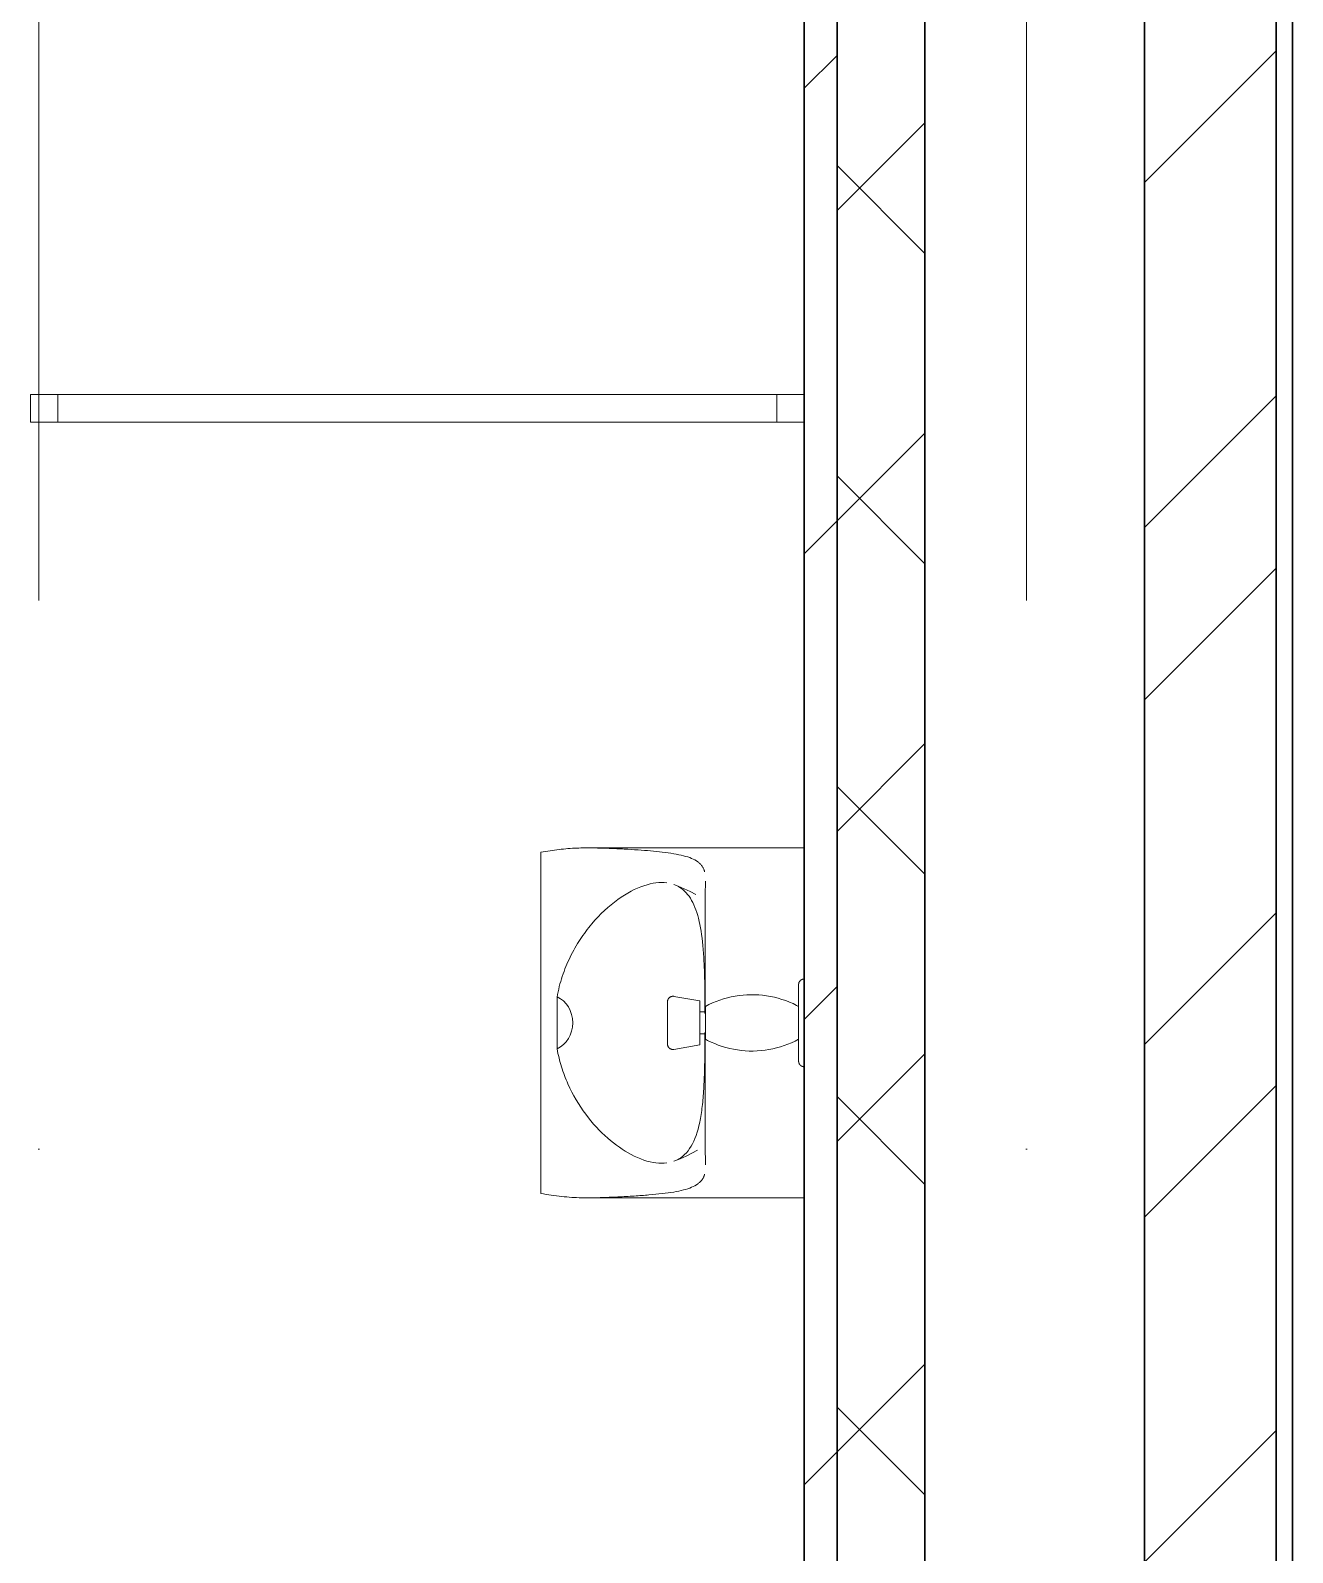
# Model space of a CAD drawing. Header units: millimetres. Extents: x -259809 to 472825, y -397243 to 31861.
# Drawn here: x 293864 to 295014, y -357820 to -356433 of the extents above; entities that cross this region are included whole.
import ezdxf

# ---------------------------------------------------------------- set-up
doc = ezdxf.new("R2010")
doc.units = ezdxf.units.MM
doc.linetypes.add('ADSK_Линия сетки', pattern=[25, 20, -2.5, 0, -2.5])
for name, color, linetype, lineweight in [('Витраж', 252, 'Continuous', 9), ('Оси', 252, 'Continuous', 9), ('Сантехника', 252, 'Continuous', 18), ('Стены наружные', 252, 'Continuous', 18)]:
    doc.layers.add(name, color=color, linetype=linetype, lineweight=lineweight)

# ---------------------------------------------------------------- blocks, each defined once
blk = doc.blocks.new('3 этаж')
at = {"layer": 'Витраж', "color": 251, "true_color": 0x636466, "extrusion": (0, 0, -1)}
for p, q in [((293863.8, -4075.9), (293863.8, -4100.9)), ((293888.8, -4075.9), (293863.8, -4075.9)), ((293888.8, -4100.9), (293888.8, -4075.9)), ((293863.8, -4100.9), (293888.8, -4100.9))]:
    blk.add_line(p, q, dxfattribs=at)
at = {"layer": 'Витраж', "color": 251, "true_color": 0x636466}
for p, q in [((293888.8, -4100.9), (293888.8, -4075.9)), ((293888.8, -4075.9), (294543.8, -4075.9)), ((294543.8, -4075.9), (294543.8, -4100.9)), ((294568.8, -4075.9), (294543.8, -4075.9)), ((294543.8, -4075.9), (294543.8, -4100.9)), ((294543.8, -4100.9), (293888.8, -4100.9)), ((294543.8, -4100.9), (294568.8, -4100.9))]:
    blk.add_line(p, q, dxfattribs=at)
at = {"layer": 'Оси', "color": 251, "linetype": 'ADSK_Линия сетки', "ltscale": 200, "true_color": 0x636466}
for p, q in [((293871.4, -263.4), (293871.4, -30119.6)), ((294771.4, -263.4), (294771.4, -30119.6))]:
    blk.add_line(p, q, dxfattribs=at)
at = {"layer": 'Сантехника', "color": 251, "true_color": 0x636466}
for p, q in [((294328.8, -4804), (294328.8, -4492.9)), ((294568.8, -4489), (294371.7, -4489)), ((294454.1, -4523.9), (294450.1, -4522.4)), ((294459.6, -4526.2), (294454.1, -4523.9)), ((294465, -4528.8), (294459.6, -4526.2)), ((294470.2, -4531.6), (294465, -4528.8)), ((294478.6, -4538.4), (294478.6, -4639.8)), ((294563.8, -4613), (294563.9, -4612.8)), ((294563.8, -4613.2), (294563.8, -4613)), ((294563.8, -4613.4), (294563.8, -4613.2)), ((294563.8, -4613.5), (294563.8, -4613.4)), ((294563.8, -4613.4), (294563.8, -4613.5)), ((294563.8, -4613.6), (294563.8, -4613.5)), ((294563.8, -4613.5), (294563.8, -4613.6)), ((294563.8, -4613.7), (294563.8, -4613.6)), ((294563.8, -4613.6), (294563.8, -4613.7)), ((294563.8, -4614), (294563.8, -4613.7)), ((294563.8, -4613.7), (294563.8, -4613.9)), ((294563.8, -4613.9), (294563.8, -4614.1)), ((294563.8, -4614.2), (294563.8, -4614)), ((294563.8, -4614.1), (294563.8, -4614.4)), ((294563.8, -4614.5), (294563.8, -4614.2)), ((294563.8, -4614.4), (294563.8, -4614.8)), ((294563.8, -4614.9), (294563.8, -4614.5)), ((294563.8, -4614.8), (294563.8, -4615.2)), ((294563.8, -4615.3), (294563.8, -4614.9)), ((294563.8, -4615.2), (294563.8, -4615.7)), ((294563.8, -4615.8), (294563.8, -4615.3)), ((294563.8, -4615.7), (294563.8, -4616.2)), ((294563.8, -4616.4), (294563.8, -4615.8)), ((294563.8, -4616.2), (294563.8, -4616.8)), ((294563.8, -4616.9), (294563.8, -4616.4)), ((294563.8, -4616.8), (294563.8, -4617.4)), ((294563.8, -4617.6), (294563.8, -4616.9)), ((294563.8, -4617.4), (294563.8, -4618.1)), ((294563.8, -4618.3), (294563.8, -4617.6)), ((294563.8, -4618.1), (294563.8, -4618.8)), ((294563.8, -4619), (294563.8, -4618.3)), ((294563.8, -4618.8), (294563.8, -4619.6)), ((294563.8, -4619.8), (294563.8, -4619)), ((294563.9, -4612.5), (294564, -4612.3)), ((294563.9, -4612.6), (294563.9, -4612.5)), ((294563.9, -4612.8), (294563.9, -4612.6)), ((294564, -4612.1), (294564.1, -4611.9)), ((294564, -4612.3), (294564, -4612.1)), ((294564.1, -4611.7), (294564.2, -4611.5)), ((294564.1, -4611.9), (294564.1, -4611.7)), ((294564.2, -4611.5), (294564.3, -4611.3)), ((294564.3, -4611.3), (294564.4, -4611.1)), ((294564.4, -4611.1), (294564.5, -4611)), ((294564.5, -4611), (294564.6, -4610.8)), ((294564.6, -4610.8), (294564.7, -4610.6)), ((294564.7, -4610.6), (294564.8, -4610.5)), ((294564.8, -4610.5), (294564.9, -4610.3)), ((294564.9, -4610.3), (294565.1, -4610.1)), ((294565.1, -4610.1), (294565.2, -4610)), ((294565.2, -4610), (294565.3, -4609.9)), ((294565.3, -4609.9), (294565.5, -4609.7)), ((294565.5, -4609.7), (294565.6, -4609.6)), ((294565.6, -4609.6), (294565.8, -4609.5)), ((294565.8, -4609.5), (294566, -4609.3)), ((294566, -4609.3), (294566.1, -4609.2)), ((294566.1, -4609.2), (294566.3, -4609.1)), ((294566.3, -4609.1), (294566.5, -4609)), ((294566.5, -4609), (294566.6, -4608.9)), ((294566.6, -4608.9), (294566.8, -4608.9)), ((294566.8, -4608.9), (294567, -4608.8)), ((294567, -4608.8), (294567.2, -4608.7)), ((294567.2, -4608.7), (294567.4, -4608.7)), ((294567.4, -4608.7), (294567.6, -4608.6)), ((294567.6, -4608.6), (294567.8, -4608.6)), ((294567.8, -4608.6), (294568, -4608.5)), ((294568, -4608.5), (294568.2, -4608.5)), ((294568.2, -4608.5), (294568.4, -4608.5)), ((294568.4, -4608.5), (294568.6, -4608.5)), ((294568.6, -4608.5), (294568.8, -4608.4)), ((294568.8, -4608.4), (294568.8, -4608.4)), ((294343.7, -4648.4), (294343.7, -4624.9)), ((294444.3, -4628.4), (294444.4, -4628.2)), ((294444.3, -4628.6), (294444.3, -4628.4)), ((294444.3, -4628.8), (294444.3, -4628.6)), ((294444.3, -4629), (294444.3, -4628.8)), ((294444.3, -4629.2), (294444.3, -4629)), ((294444.3, -4629.3), (294444.3, -4629.2)), ((294444.3, -4629.2), (294444.3, -4629.2)), ((294444.3, -4629.2), (294444.3, -4629.2)), ((294444.3, -4629.2), (294444.3, -4629.3)), ((294444.3, -4629.4), (294444.3, -4629.3)), ((294444.3, -4629.3), (294444.3, -4629.3)), ((294444.3, -4629.3), (294444.3, -4629.4)), ((294444.3, -4629.5), (294444.3, -4629.4)), ((294444.3, -4629.4), (294444.3, -4629.6)), ((294444.3, -4629.6), (294444.3, -4629.5)), ((294444.3, -4629.8), (294444.3, -4629.6)), ((294444.3, -4629.6), (294444.3, -4629.7)), ((294444.3, -4629.7), (294444.3, -4629.9)), ((294444.3, -4630), (294444.3, -4629.8)), ((294444.3, -4629.9), (294444.3, -4630.2)), ((294444.3, -4630.2), (294444.3, -4630)), ((294444.3, -4630.5), (294444.3, -4630.2)), ((294444.3, -4630.2), (294444.3, -4630.4)), ((294444.3, -4630.4), (294444.3, -4630.7)), ((294444.3, -4630.8), (294444.3, -4630.5)), ((294444.3, -4630.7), (294444.3, -4631)), ((294444.3, -4631.1), (294444.3, -4630.8)), ((294444.3, -4631), (294444.3, -4631.4)), ((294444.3, -4631.5), (294444.3, -4631.1)), ((294444.3, -4631.4), (294444.3, -4631.7)), ((294444.3, -4631.8), (294444.3, -4631.5)), ((294444.3, -4631.7), (294444.3, -4632.1)), ((294444.3, -4632.2), (294444.3, -4631.8)), ((294444.3, -4632.1), (294444.3, -4632.6)), ((294444.3, -4632.7), (294444.3, -4632.2)), ((294444.3, -4632.6), (294444.3, -4633)), ((294444.3, -4633.1), (294444.3, -4632.7)), ((294444.3, -4633), (294444.3, -4633.5)), ((294444.3, -4633.6), (294444.3, -4633.1)), ((294444.4, -4628), (294444.5, -4627.8)), ((294444.4, -4628.2), (294444.4, -4628)), ((294444.5, -4627.6), (294444.6, -4627.4)), ((294444.5, -4627.8), (294444.5, -4627.6)), ((294444.6, -4627.4), (294444.7, -4627.2)), ((294444.7, -4627.2), (294444.8, -4627.1)), ((294444.8, -4626.9), (294444.9, -4626.7)), ((294444.8, -4627.1), (294444.8, -4626.9)), ((294444.9, -4626.7), (294445, -4626.5)), ((294445, -4626.5), (294445.2, -4626.4)), ((294445.2, -4626.4), (294445.3, -4626.2)), ((294445.3, -4626.2), (294445.4, -4626)), ((294445.4, -4626), (294445.5, -4625.9)), ((294445.5, -4625.9), (294445.7, -4625.7)), ((294445.7, -4625.7), (294445.8, -4625.6)), ((294445.8, -4625.6), (294445.9, -4625.5)), ((294445.9, -4625.5), (294446.1, -4625.3)), ((294446.1, -4625.3), (294446.2, -4625.2)), ((294446.2, -4625.2), (294446.4, -4625.1)), ((294446.4, -4625.1), (294446.6, -4625)), ((294446.6, -4625), (294446.7, -4624.9)), ((294446.7, -4624.9), (294446.9, -4624.8)), ((294446.9, -4624.8), (294447.1, -4624.7)), ((294447.1, -4624.7), (294447.3, -4624.6)), ((294447.3, -4624.6), (294447.5, -4624.5)), ((294447.5, -4624.5), (294447.7, -4624.5)), ((294447.7, -4624.5), (294447.8, -4624.4)), ((294447.8, -4624.4), (294448, -4624.4)), ((294448, -4624.4), (294448.2, -4624.3)), ((294448.2, -4624.3), (294448.4, -4624.3)), ((294448.4, -4624.3), (294448.6, -4624.2)), ((294448.6, -4624.2), (294448.8, -4624.2)), ((294448.8, -4624.2), (294449, -4624.2)), ((294449, -4624.2), (294449.2, -4624.2)), ((294449.2, -4624.2), (294449.4, -4624.2)), ((294449.4, -4624.2), (294449.6, -4624.2)), ((294449.6, -4624.2), (294449.8, -4624.2)), ((294449.8, -4624.2), (294450, -4624.2)), ((294450, -4624.2), (294450.1, -4624.3)), ((294473.8, -4628.4), (294450.1, -4624.3)), ((294473.8, -4648.4), (294473.8, -4628.4)), ((294478.4, -4624.6), (294478.4, -4639.8)), ((294478.8, -4633.4), (294482, -4631.8)), ((294482, -4631.8), (294485.3, -4630.3)), ((294485.3, -4630.3), (294488.6, -4628.9)), ((294488.6, -4628.9), (294492, -4627.7)), ((294492, -4627.7), (294495.4, -4626.6)), ((294495.4, -4626.6), (294498.9, -4625.6)), ((294498.9, -4625.6), (294502.4, -4624.8)), ((294502.4, -4624.8), (294505.9, -4624.1)), ((294505.9, -4624.1), (294509.5, -4623.6)), ((294509.5, -4623.6), (294513.1, -4623.2)), ((294513.1, -4623.2), (294516.7, -4622.9)), ((294516.7, -4622.9), (294520.3, -4622.8)), ((294520.3, -4622.8), (294523.9, -4622.8)), ((294523.9, -4622.8), (294527.5, -4623)), ((294527.5, -4623), (294531, -4623.3)), ((294531, -4623.3), (294534.6, -4623.8)), ((294534.6, -4623.8), (294538.2, -4624.4)), ((294538.2, -4624.4), (294541.7, -4625.1)), ((294541.7, -4625.1), (294545.2, -4626)), ((294545.2, -4626), (294548.6, -4627)), ((294548.6, -4627), (294552, -4628.2)), ((294552, -4628.2), (294555.4, -4629.5)), ((294555.4, -4629.5), (294558.7, -4630.9)), ((294558.7, -4630.9), (294561.9, -4632.5)), ((294561.9, -4632.5), (294563.8, -4633.4)), ((294563.8, -4619.6), (294563.8, -4620.4)), ((294563.8, -4620.6), (294563.8, -4619.8)), ((294563.8, -4620.4), (294563.8, -4621.2)), ((294563.8, -4621.5), (294563.8, -4620.6)), ((294563.8, -4621.2), (294563.8, -4622.1)), ((294563.8, -4622.4), (294563.8, -4621.5)), ((294563.8, -4622.1), (294563.8, -4623.1)), ((294563.8, -4623.3), (294563.8, -4622.4)), ((294563.8, -4623.1), (294563.8, -4624.1)), ((294563.8, -4624.3), (294563.8, -4623.3)), ((294563.8, -4624.1), (294563.8, -4625.1)), ((294563.8, -4625.4), (294563.8, -4624.3)), ((294563.8, -4625.1), (294563.8, -4626.1)), ((294563.8, -4626.4), (294563.8, -4625.4)), ((294563.8, -4626.1), (294563.8, -4627.2)), ((294563.8, -4627.5), (294563.8, -4626.4)), ((294563.8, -4627.2), (294563.8, -4628.4)), ((294563.8, -4628.7), (294563.8, -4627.5)), ((294563.8, -4628.4), (294563.8, -4629.5)), ((294563.8, -4629.9), (294563.8, -4628.7)), ((294563.8, -4629.5), (294563.8, -4630.7)), ((294563.8, -4631.1), (294563.8, -4629.9)), ((294563.8, -4630.7), (294563.8, -4631.9)), ((294563.8, -4632.3), (294563.8, -4631.1)), ((294563.8, -4631.9), (294563.8, -4633.2)), ((294563.8, -4633.2), (294563.8, -4634.5)), ((294444.3, -4633.5), (294444.3, -4634)), ((294444.3, -4634.1), (294444.3, -4633.6)), ((294444.3, -4634), (294444.3, -4634.5)), ((294444.3, -4634.6), (294444.3, -4634.1)), ((294444.3, -4634.5), (294444.3, -4635)), ((294444.3, -4635.2), (294444.3, -4634.6)), ((294444.3, -4635), (294444.3, -4635.6)), ((294444.3, -4635.8), (294444.3, -4635.2)), ((294444.3, -4635.6), (294444.3, -4636.2)), ((294444.3, -4636.3), (294444.3, -4635.8)), ((294444.3, -4636.2), (294444.3, -4636.8)), ((294444.3, -4636.9), (294444.3, -4636.3)), ((294444.3, -4636.8), (294444.3, -4637.4)), ((294444.3, -4637.6), (294444.3, -4636.9)), ((294444.3, -4637.4), (294444.3, -4638)), ((294444.3, -4638.2), (294444.3, -4637.6)), ((294444.3, -4638), (294444.3, -4638.7)), ((294444.3, -4638.9), (294444.3, -4638.2)), ((294444.3, -4638.7), (294444.3, -4639.4)), ((294444.3, -4639.6), (294444.3, -4638.9)), ((294444.3, -4639.4), (294444.3, -4640.1)), ((294444.3, -4640.2), (294444.3, -4639.6)), ((294444.3, -4640.1), (294444.3, -4640.8)), ((294444.3, -4640.9), (294444.3, -4640.2)), ((294444.3, -4640.8), (294444.3, -4641.5)), ((294444.3, -4641.7), (294444.3, -4640.9)), ((294444.3, -4641.5), (294444.3, -4642.2)), ((294444.3, -4642.4), (294444.3, -4641.7)), ((294444.3, -4642.2), (294444.3, -4642.9)), ((294444.3, -4643.1), (294444.3, -4642.4)), ((294444.3, -4642.9), (294444.3, -4643.7)), ((294444.3, -4643.9), (294444.3, -4643.1)), ((294444.3, -4643.7), (294444.3, -4644.4)), ((294444.3, -4644.6), (294444.3, -4643.9)), ((294444.3, -4644.4), (294444.3, -4645.2)), ((294444.3, -4645.4), (294444.3, -4644.6)), ((294444.3, -4645.2), (294444.3, -4645.9)), ((294444.3, -4646.1), (294444.3, -4645.4)), ((294444.3, -4645.9), (294444.3, -4646.7)), ((294444.3, -4646.9), (294444.3, -4646.1)), ((294444.3, -4646.7), (294444.3, -4647.5)), ((294444.3, -4647.7), (294444.3, -4646.9)), ((294478.8, -4638.4), (294473.8, -4638.4)), ((294478.8, -4633.4), (294478.8, -4648.4)), ((294563.8, -4634.5), (294563.8, -4635.8)), ((294563.8, -4635.8), (294563.8, -4637.1)), ((294563.8, -4637.1), (294563.8, -4638.4)), ((294563.8, -4638.4), (294563.8, -4639.8)), ((294563.8, -4639.8), (294563.8, -4641.1)), ((294563.8, -4641.1), (294563.8, -4642.5)), ((294563.8, -4642.5), (294563.8, -4643.9)), ((294563.8, -4643.9), (294563.8, -4645.3)), ((294563.8, -4645.3), (294563.8, -4646.7)), ((294563.8, -4646.7), (294563.8, -4648.1)), ((294343.7, -4672), (294343.7, -4648.4)), ((294444.3, -4647.5), (294444.3, -4648.2)), ((294444.3, -4648.4), (294444.3, -4647.7)), ((294444.3, -4648.2), (294444.3, -4648.4)), ((294444.3, -4648.4), (294444.3, -4649.2)), ((294444.3, -4648.7), (294444.3, -4648.4)), ((294444.3, -4649.4), (294444.3, -4648.7)), ((294444.3, -4649.2), (294444.3, -4650)), ((294444.3, -4650.2), (294444.3, -4649.4)), ((294444.3, -4650), (294444.3, -4650.7)), ((294444.3, -4651), (294444.3, -4650.2)), ((294444.3, -4650.7), (294444.3, -4651.5)), ((294444.3, -4651.7), (294444.3, -4651)), ((294444.3, -4651.5), (294444.3, -4652.3)), ((294444.3, -4652.5), (294444.3, -4651.7)), ((294444.3, -4652.3), (294444.3, -4653)), ((294444.3, -4653.2), (294444.3, -4652.5)), ((294444.3, -4653), (294444.3, -4653.8)), ((294444.3, -4654), (294444.3, -4653.2)), ((294444.3, -4653.8), (294444.3, -4654.5)), ((294444.3, -4654.7), (294444.3, -4654)), ((294444.3, -4654.5), (294444.3, -4655.2)), ((294444.3, -4655.4), (294444.3, -4654.7)), ((294444.3, -4655.2), (294444.3, -4655.9)), ((294444.3, -4656.1), (294444.3, -4655.4)), ((294444.3, -4655.9), (294444.3, -4656.6)), ((294444.3, -4656.8), (294444.3, -4656.1)), ((294444.3, -4656.6), (294444.3, -4657.3)), ((294444.3, -4657.5), (294444.3, -4656.8)), ((294444.3, -4657.3), (294444.3, -4658)), ((294444.3, -4658.2), (294444.3, -4657.5)), ((294444.3, -4658), (294444.3, -4658.7)), ((294444.3, -4658.8), (294444.3, -4658.2)), ((294444.3, -4658.7), (294444.3, -4659.3)), ((294444.3, -4659.5), (294444.3, -4658.8)), ((294444.3, -4659.3), (294444.3, -4659.9)), ((294444.3, -4660.1), (294444.3, -4659.5)), ((294444.3, -4659.9), (294444.3, -4660.5)), ((294444.3, -4660.7), (294444.3, -4660.1)), ((294444.3, -4660.5), (294444.3, -4661.1)), ((294444.3, -4661.3), (294444.3, -4660.7)), ((294473.8, -4668.4), (294473.8, -4648.4)), ((294473.8, -4658.4), (294478.8, -4658.4)), ((294478.4, -4657.1), (294478.4, -4672.3)), ((294478.6, -4657.1), (294478.6, -4758.4)), ((294478.8, -4648.4), (294478.8, -4663.4)), ((294563.8, -4648.1), (294563.8, -4648.4)), ((294563.8, -4648.4), (294563.8, -4649.8)), ((294563.8, -4649.8), (294563.8, -4651.2)), ((294563.8, -4651.2), (294563.8, -4652.6)), ((294563.8, -4652.6), (294563.8, -4654)), ((294563.8, -4654), (294563.8, -4655.4)), ((294563.8, -4655.4), (294563.8, -4656.8)), ((294563.8, -4656.8), (294563.8, -4658.1)), ((294563.8, -4658.1), (294563.8, -4659.5)), ((294563.8, -4659.5), (294563.8, -4660.8)), ((294563.8, -4660.8), (294563.8, -4662.1)), ((294444.3, -4661.1), (294444.3, -4661.7)), ((294444.3, -4661.9), (294444.3, -4661.3)), ((294444.3, -4661.7), (294444.3, -4662.3)), ((294444.3, -4662.4), (294444.3, -4661.9)), ((294444.3, -4662.3), (294444.3, -4662.8)), ((294444.3, -4662.9), (294444.3, -4662.4)), ((294444.3, -4662.8), (294444.3, -4663.3)), ((294444.3, -4663.4), (294444.3, -4662.9)), ((294444.3, -4663.3), (294444.3, -4663.8)), ((294444.3, -4663.9), (294444.3, -4663.4)), ((294444.3, -4663.8), (294444.3, -4664.2)), ((294444.3, -4664.3), (294444.3, -4663.9)), ((294444.3, -4664.2), (294444.3, -4664.6)), ((294444.3, -4664.8), (294444.3, -4664.3)), ((294444.3, -4664.6), (294444.3, -4665)), ((294444.3, -4665.2), (294444.3, -4664.8)), ((294444.3, -4665), (294444.3, -4665.4)), ((294444.3, -4665.5), (294444.3, -4665.2)), ((294444.3, -4665.4), (294444.3, -4665.8)), ((294444.3, -4665.9), (294444.3, -4665.5)), ((294444.3, -4665.8), (294444.3, -4666.1)), ((294444.3, -4666.2), (294444.3, -4665.9)), ((294444.3, -4666.1), (294444.3, -4666.4)), ((294444.3, -4666.5), (294444.3, -4666.2)), ((294444.3, -4666.4), (294444.3, -4666.7)), ((294444.3, -4666.7), (294444.3, -4666.5)), ((294444.3, -4666.7), (294444.3, -4666.9)), ((294444.3, -4666.9), (294444.3, -4666.7)), ((294444.3, -4666.9), (294444.3, -4667.1)), ((294444.3, -4667.1), (294444.3, -4666.9)), ((294444.3, -4667.1), (294444.3, -4667.3)), ((294444.3, -4667.3), (294444.3, -4667.1)), ((294444.3, -4667.3), (294444.3, -4667.4)), ((294444.3, -4667.4), (294444.3, -4667.3)), ((294444.3, -4667.4), (294444.3, -4667.5)), ((294444.3, -4667.6), (294444.3, -4667.4)), ((294444.3, -4667.5), (294444.3, -4667.6)), ((294444.3, -4667.6), (294444.3, -4667.7)), ((294444.3, -4667.7), (294444.3, -4667.6)), ((294444.3, -4667.6), (294444.3, -4667.6)), ((294444.3, -4667.8), (294444.3, -4667.7)), ((294444.3, -4667.7), (294444.3, -4667.7)), ((294444.3, -4667.7), (294444.3, -4667.7)), ((294444.3, -4668), (294444.3, -4667.8)), ((294444.3, -4668.2), (294444.3, -4668)), ((294444.3, -4668.4), (294444.3, -4668.2)), ((294444.4, -4668.6), (294444.3, -4668.4)), ((294444.4, -4668.8), (294444.4, -4668.6)), ((294444.5, -4669), (294444.4, -4668.8)), ((294444.5, -4669.2), (294444.5, -4669)), ((294444.6, -4669.4), (294444.5, -4669.2)), ((294444.6, -4669.6), (294444.6, -4669.4)), ((294444.7, -4669.8), (294444.6, -4669.6)), ((294444.8, -4669.9), (294444.7, -4669.8)), ((294444.9, -4670.1), (294444.8, -4669.9)), ((294445, -4670.3), (294444.9, -4670.1)), ((294445.1, -4670.5), (294445, -4670.3)), ((294445.2, -4670.6), (294445.1, -4670.5)), ((294445.3, -4670.8), (294445.2, -4670.6)), ((294445.5, -4670.9), (294445.3, -4670.8)), ((294445.6, -4671.1), (294445.5, -4670.9)), ((294445.7, -4671.2), (294445.6, -4671.1)), ((294445.9, -4671.4), (294445.7, -4671.2)), ((294446, -4671.5), (294445.9, -4671.4)), ((294446.2, -4671.6), (294446, -4671.5)), ((294446.4, -4671.7), (294446.2, -4671.6)), ((294446.5, -4671.9), (294446.4, -4671.7)), ((294446.7, -4672), (294446.5, -4671.9)), ((294446.9, -4672.1), (294446.7, -4672)), ((294447, -4672.2), (294446.9, -4672.1)), ((294447.2, -4672.2), (294447, -4672.2)), ((294447.4, -4672.3), (294447.2, -4672.2)), ((294447.6, -4672.4), (294447.4, -4672.3)), ((294447.8, -4672.5), (294447.6, -4672.4)), ((294448, -4672.5), (294447.8, -4672.5)), ((294448.2, -4672.6), (294448, -4672.5)), ((294448.4, -4672.6), (294448.2, -4672.6)), ((294448.6, -4672.6), (294448.4, -4672.6)), ((294448.8, -4672.7), (294448.6, -4672.6)), ((294449, -4672.7), (294448.8, -4672.7)), ((294449.2, -4672.7), (294449, -4672.7)), ((294449.4, -4672.7), (294449.2, -4672.7)), ((294449.6, -4672.7), (294449.4, -4672.7)), ((294449.8, -4672.7), (294449.6, -4672.7)), ((294449.9, -4672.7), (294449.8, -4672.7)), ((294450.1, -4672.6), (294449.9, -4672.7)), ((294450.1, -4672.6), (294473.8, -4668.4)), ((294480.7, -4664.4), (294478.8, -4663.4)), ((294484, -4666), (294480.7, -4664.4)), ((294487.3, -4667.4), (294484, -4666)), ((294490.6, -4668.7), (294487.3, -4667.4)), ((294494, -4669.9), (294490.6, -4668.7)), ((294497.5, -4670.9), (294494, -4669.9)), ((294501, -4671.8), (294497.5, -4670.9)), ((294504.5, -4672.5), (294501, -4671.8)), ((294508, -4673.1), (294504.5, -4672.5)), ((294511.6, -4673.6), (294508, -4673.1)), ((294515.2, -4673.9), (294511.6, -4673.6)), ((294518.8, -4674.1), (294515.2, -4673.9)), ((294522.4, -4674.1), (294518.8, -4674.1)), ((294526, -4674), (294522.4, -4674.1)), ((294529.6, -4673.7), (294526, -4674)), ((294533.2, -4673.3), (294529.6, -4673.7)), ((294536.7, -4672.8), (294533.2, -4673.3)), ((294540.2, -4672.1), (294536.7, -4672.8)), ((294543.7, -4671.3), (294540.2, -4672.1)), ((294547.2, -4670.3), (294543.7, -4671.3)), ((294550.6, -4669.2), (294547.2, -4670.3)), ((294554, -4668), (294550.6, -4669.2)), ((294557.3, -4666.6), (294554, -4668)), ((294560.6, -4665.1), (294557.3, -4666.6)), ((294563.8, -4663.4), (294560.6, -4665.1)), ((294563.8, -4662.1), (294563.8, -4663.4)), ((294563.8, -4663.4), (294563.8, -4664.6)), ((294563.8, -4664.9), (294563.8, -4663.7)), ((294563.8, -4664.6), (294563.8, -4665.8)), ((294563.8, -4666.2), (294563.8, -4664.9)), ((294563.8, -4665.8), (294563.8, -4667)), ((294563.8, -4667.4), (294563.8, -4666.2)), ((294563.8, -4667), (294563.8, -4668.2)), ((294563.8, -4668.5), (294563.8, -4667.4)), ((294563.8, -4668.2), (294563.8, -4669.3)), ((294563.8, -4669.6), (294563.8, -4668.5)), ((294563.8, -4669.3), (294563.8, -4670.5)), ((294563.8, -4670.7), (294563.8, -4669.6)), ((294563.8, -4670.5), (294563.8, -4671.5)), ((294563.8, -4671.8), (294563.8, -4670.7)), ((294563.8, -4671.5), (294563.8, -4672.6)), ((294563.8, -4672.8), (294563.8, -4671.8)), ((294563.8, -4672.6), (294563.8, -4673.6)), ((294563.8, -4673.8), (294563.8, -4672.8)), ((294563.8, -4673.6), (294563.8, -4674.5)), ((294563.8, -4674.8), (294563.8, -4673.8)), ((294563.8, -4674.5), (294563.8, -4675.4)), ((294563.8, -4675.7), (294563.8, -4674.8)), ((294563.8, -4675.4), (294563.8, -4676.3)), ((294563.8, -4676.5), (294563.8, -4675.7)), ((294563.8, -4676.3), (294563.8, -4677.1)), ((294563.8, -4677.3), (294563.8, -4676.5)), ((294563.8, -4677.1), (294563.8, -4677.9)), ((294563.8, -4678.1), (294563.8, -4677.3)), ((294563.8, -4677.9), (294563.8, -4678.6)), ((294563.8, -4678.8), (294563.8, -4678.1)), ((294563.8, -4678.6), (294563.8, -4679.3)), ((294563.8, -4679.5), (294563.8, -4678.8)), ((294563.8, -4679.3), (294563.8, -4679.9)), ((294563.8, -4680.1), (294563.8, -4679.5)), ((294563.8, -4679.9), (294563.8, -4680.5)), ((294563.8, -4680.7), (294563.8, -4680.1)), ((294563.8, -4680.5), (294563.8, -4681.1)), ((294563.8, -4681.2), (294563.8, -4680.7)), ((294563.8, -4681.1), (294563.8, -4681.5)), ((294563.8, -4681.7), (294563.8, -4681.2)), ((294563.8, -4681.5), (294563.8, -4682)), ((294563.8, -4682.1), (294563.8, -4681.7)), ((294563.8, -4682), (294563.8, -4682.3)), ((294563.8, -4682.4), (294563.8, -4682.1)), ((294563.8, -4682.3), (294563.8, -4682.7)), ((294563.8, -4682.7), (294563.8, -4682.4)), ((294563.8, -4682.7), (294563.8, -4682.9)), ((294563.8, -4683), (294563.8, -4682.7)), ((294563.8, -4682.9), (294563.8, -4683.1)), ((294563.8, -4683.2), (294563.8, -4683)), ((294563.8, -4683.1), (294563.8, -4683.3)), ((294563.8, -4683.3), (294563.8, -4683.2)), ((294563.8, -4683.3), (294563.8, -4683.4)), ((294563.8, -4683.4), (294563.8, -4683.3)), ((294563.8, -4683.5), (294563.8, -4683.4)), ((294563.8, -4683.4), (294563.8, -4683.4)), ((294563.8, -4683.4), (294563.8, -4683.4)), ((294563.8, -4683.7), (294563.8, -4683.5)), ((294563.8, -4683.9), (294563.8, -4683.7)), ((294563.9, -4684.1), (294563.8, -4683.9)), ((294563.9, -4684.3), (294563.9, -4684.1)), ((294563.9, -4684.5), (294563.9, -4684.3)), ((294564, -4684.7), (294563.9, -4684.5)), ((294564, -4684.9), (294564, -4684.7)), ((294564.1, -4685.1), (294564, -4684.9)), ((294564.2, -4685.3), (294564.1, -4685.1)), ((294564.2, -4685.4), (294564.2, -4685.3)), ((294564.3, -4685.6), (294564.2, -4685.4)), ((294564.4, -4685.8), (294564.3, -4685.6)), ((294564.5, -4686), (294564.4, -4685.8)), ((294564.6, -4686.1), (294564.5, -4686)), ((294564.7, -4686.3), (294564.6, -4686.1)), ((294564.8, -4686.5), (294564.7, -4686.3)), ((294565, -4686.6), (294564.8, -4686.5)), ((294565.1, -4686.8), (294565, -4686.6)), ((294565.2, -4686.9), (294565.1, -4686.8)), ((294565.4, -4687.1), (294565.2, -4686.9)), ((294565.5, -4687.2), (294565.4, -4687.1)), ((294565.7, -4687.3), (294565.5, -4687.2)), ((294565.8, -4687.5), (294565.7, -4687.3)), ((294566, -4687.6), (294565.8, -4687.5)), ((294566.2, -4687.7), (294566, -4687.6)), ((294566.3, -4687.8), (294566.2, -4687.7)), ((294566.5, -4687.9), (294566.3, -4687.8)), ((294566.7, -4688), (294566.5, -4687.9)), ((294566.9, -4688), (294566.7, -4688)), ((294567.1, -4688.1), (294566.9, -4688)), ((294567.2, -4688.2), (294567.1, -4688.1)), ((294567.4, -4688.2), (294567.2, -4688.2)), ((294567.6, -4688.3), (294567.4, -4688.2)), ((294567.8, -4688.3), (294567.6, -4688.3)), ((294568, -4688.4), (294567.8, -4688.3)), ((294568.2, -4688.4), (294568, -4688.4)), ((294568.4, -4688.4), (294568.2, -4688.4)), ((294568.6, -4688.4), (294568.4, -4688.4)), ((294568.8, -4688.4), (294568.6, -4688.4)), ((294455.7, -4772.3), (294461.2, -4769.9)), ((294461.2, -4769.9), (294466.5, -4767.3)), ((294466.5, -4767.3), (294471.6, -4764.5)), ((294450.1, -4774.5), (294455.7, -4772.3)), ((294371.7, -4807.9), (294568.8, -4807.9))]:
    blk.add_line(p, q, dxfattribs=at)
for major_axis, start_param, end_param in [((0, 25), 4.712389, 5.943447), ((0, -25), 0.339739, 1.570796)]:
    blk.add_ellipse((294336.5, -4648.4), major_axis=major_axis, ratio=0.859293, start_param=start_param, end_param=end_param, dxfattribs=at)
for points, knots in [([(294328.8, -4492.9), (294334.5, -4491.9), (294345.6, -4490.2), (294359, -4489.2), (294369.3, -4488.9), (294376.8, -4489), (294384.1, -4489.2), (294391.3, -4489.4), (294398.2, -4489.7), (294407.1, -4490.2), (294417.6, -4490.8), (294429.1, -4491.7), (294440.1, -4492.8), (294450.2, -4494.2), (294459.1, -4496.1), (294466.5, -4498.4), (294471.2, -4501), (294473.7, -4503.2), (294475, -4504.5), (294475.8, -4505.6), (294476.6, -4506.7), (294477.2, -4507.8), (294477.6, -4508.9), (294477.9, -4509.8), (294478, -4510.3), (294478.1, -4510.6), (294478.1, -4510.7)], [-1, -1, -1, -1, -0.9416667, -0.8833333, -0.8541667, -0.825, -0.7958333, -0.7666667, -0.7375, -0.7083333, -0.65, -0.5916667, -0.5333333, -0.4666667, -0.4, -0.3333333, -0.2666667, -0.2333333, -0.2166667, -0.2, -0.1833333, -0.1666667, -0.15, -0.1416667, -0.1375, -0.1333333, -0.1333333, -0.1333333, -0.1333333]), ([(294343.7, -4624.9), (294344.8, -4618.4), (294348, -4605.9), (294355.3, -4588.2), (294364.5, -4572.1), (294378.7, -4553.1), (294398.9, -4534.5), (294423.3, -4521.7), (294437.5, -4520), (294443.8, -4520.8)], [0, 0, 0, 0, 0.0526316, 0.1052632, 0.1578947, 0.2105263, 0.3157895, 0.4210526, 0.5263158, 0.5263158, 0.5263158, 0.5263158]), ([(294478.8, -4519.2), (294478.8, -4519.3), (294478.8, -4519.6), (294478.8, -4520.2), (294478.8, -4521.3), (294478.8, -4522.9), (294478.8, -4525.1), (294478.7, -4528.2), (294478.7, -4532.5), (294478.7, -4536.4), (294478.6, -4538.4)], [-0.06666667, -0.06666667, -0.06666667, -0.06666667, -0.06458333, -0.0625, -0.05833333, -0.05, -0.04166667, -0.03333333, -0.01666667, 0, 0, 0, 0]), ([(294452.5, -4523.4), (294455.2, -4524.6), (294461.9, -4529.3), (294470, -4542), (294475.4, -4563.8), (294477.4, -4587.1), (294478.2, -4608), (294478.4, -4618.9), (294478.4, -4624.6)], [0.5789474, 0.5789474, 0.5789474, 0.5789474, 0.6315789, 0.7236842, 0.8157895, 0.9078947, 0.9539474, 1, 1, 1, 1]), ([(294443.8, -4776.1), (294440.6, -4776.5), (294430.6, -4776.5), (294412.3, -4770.3), (294389.6, -4754.7), (294369.2, -4732.8), (294355.3, -4709.5), (294347.4, -4688.6), (294344.7, -4677.7), (294343.7, -4672)], [0.4736842, 0.4736842, 0.4736842, 0.4736842, 0.5263158, 0.6315789, 0.7236842, 0.8157895, 0.9078947, 0.9539474, 1, 1, 1, 1]), ([(294478.4, -4672.3), (294478.3, -4678.8), (294478.1, -4691.2), (294477.4, -4708.9), (294476.1, -4725), (294473.1, -4744), (294466.7, -4762.5), (294457.9, -4771), (294452.5, -4773.5)], [0, 0, 0, 0, 0.0526316, 0.1052632, 0.1578947, 0.2105263, 0.3157895, 0.4210526, 0.4210526, 0.4210526, 0.4210526]), ([(294478.6, -4758.4), (294478.7, -4761.5), (294478.7, -4765.8), (294478.8, -4770.7), (294478.8, -4774), (294478.8, -4776.2), (294478.8, -4777.4), (294478.8, -4777.7), (294478.8, -4777.8)], [-1, -1, -1, -1, -0.975, -0.9625, -0.95, -0.9375, -0.934375, -0.9328125, -0.9328125, -0.9328125, -0.9328125]), ([(294478.1, -4786.2), (294478.1, -4786.2), (294478.1, -4786.4), (294478, -4786.9), (294477.7, -4787.8), (294477.3, -4788.7), (294476.9, -4789.6), (294476.4, -4790.4), (294475.8, -4791.4), (294475, -4792.4), (294473.7, -4793.7), (294471.2, -4795.9), (294466.5, -4798.4), (294459.1, -4800.8), (294450.2, -4802.7), (294439.6, -4804.1), (294427.6, -4805.3), (294414.2, -4806.3), (294399.4, -4807.1), (294385.9, -4807.7), (294374.6, -4807.9), (294363.1, -4807.9), (294348, -4807), (294335.3, -4805.1), (294328.8, -4804)], [-0.8666667, -0.8666667, -0.8666667, -0.8666667, -0.865625, -0.8625, -0.85, -0.8375, -0.825, -0.8125, -0.8, -0.7833333, -0.7666667, -0.7333333, -0.6666667, -0.6, -0.5333333, -0.4666667, -0.4, -0.3333333, -0.2666667, -0.2, -0.1666667, -0.1333333, -0.0666667, 0, 0, 0, 0])]:
    blk.add_open_spline(points, degree=3, knots=knots, dxfattribs=at)
at = {"layer": 'Стены наружные', "color": 251, "lineweight": 30, "true_color": 0x636466}
for p, q in [((294598.8, -2963.4), (294598.8, -7018.4)), ((294678.8, -7018.4), (294678.8, -2963.4)), ((294878.8, -2963.4), (294878.8, -7018.4)), ((294568.8, -2993.4), (294568.8, -6988.4)), ((294998.8, -9143.4), (294998.8, -3138.4)), ((295013.8, -9128.4), (295013.8, -3143.4))]:
    blk.add_line(p, q, dxfattribs=at)
at = {"layer": 'Стены наружные', "color": 251, "linetype": 'Continuous', "lineweight": 9, "true_color": 0x636466}
for p, q in [((294568.8, -3796.7), (294598.8, -3766.7)), ((294878.8, -3882.6), (294998.8, -3762.6)), ((294598.8, -3908.2), (294678.8, -3828.2)), ((294678.8, -3947.2), (294598.8, -3867.2)), ((294878.8, -4196.9), (294998.8, -4076.9)), ((294598.8, -4191), (294678.8, -4111)), ((294678.8, -4230), (294598.8, -4150)), ((294568.8, -4221), (294598.8, -4191)), ((294878.8, -4354), (294998.8, -4234)), ((294598.8, -4473.9), (294678.8, -4393.9)), ((294678.8, -4512.9), (294598.8, -4432.9)), ((294878.8, -4668.3), (294998.8, -4548.3)), ((294568.8, -4645.3), (294598.8, -4615.3)), ((294598.8, -4756.7), (294678.8, -4676.7)), ((294678.8, -4795.7), (294598.8, -4715.7)), ((294878.8, -4825.5), (294998.8, -4705.5)), ((294598.8, -5039.5), (294678.8, -4959.5)), ((294678.8, -5078.6), (294598.8, -4998.6)), ((294878.8, -5139.8), (294998.8, -5019.8)), ((294568.8, -5069.5), (294598.8, -5039.5))]:
    blk.add_line(p, q, dxfattribs=at)

msp = doc.modelspace()

# ---------------------------------------------------------------- block references
msp.add_blockref('3 этаж', (0, -352688.9))

doc.saveas('drawing.dxf')
